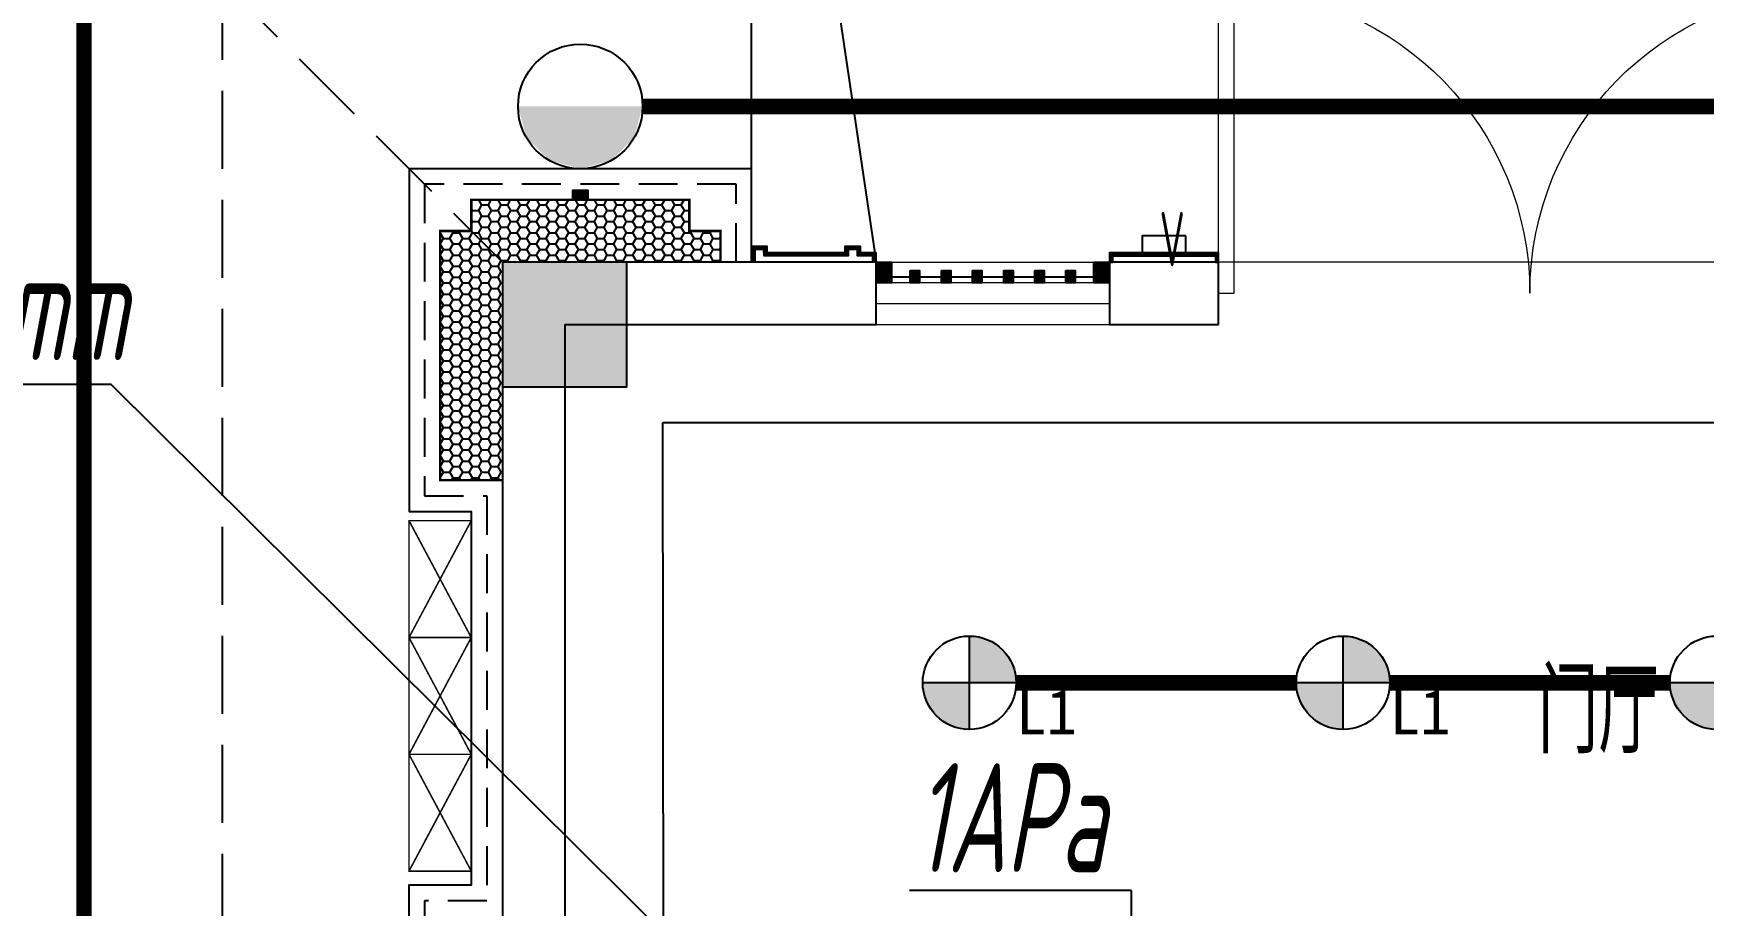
# Model space of a CAD drawing. Extents: x 3753737 to 4713801, y -857380 to 24339.
# Drawn here: x 4047907 to 4053271, y -699376 to -696576 of the extents above; entities that cross this region are included whole.
import ezdxf

# ---------------------------------------------------------------- set-up
doc = ezdxf.new("R2010")
doc.units = 0
doc.header["$LTSCALE"] = 1000
doc.header["$MEASUREMENT"] = 0
doc.linetypes.add('DASH', pattern=[0.35, 0.25, -0.1])
doc.linetypes.add('HIDDEN', pattern=[0.375, 0.25, -0.125])
doc.layers.get('0').update_dxf_attribs({"linetype": 'CONTINUOUS'})
for name, color, linetype in [('!!电气', 1, 'CONTINUOUS'), ('A-EQPM-MECH', 191, 'CONTINUOUS'), ('A-标注', 1, 'CONTINUOUS'), ('DIM-照明', 7, 'CONTINUOUS'), ('E-天花灯具', 92, 'CONTINUOUS'), ('E-天花辅助2', 54, 'CONTINUOUS'), ('EQUIP-照明', 3, 'CONTINUOUS'), ('WALL', 252, 'CONTINUOUS'), ('WIRE-动力', 7, 'CONTINUOUS'), ('WIRE-照明', 2, 'CONTINUOUS'), ('修改标示', 212, 'CONTINUOUS'), ('卫生间', 6, 'CONTINUOUS'), ('看线', 185, 'CONTINUOUS'), ('立面', 73, 'CONTINUOUS'), ('立面-看线', 251, 'CONTINUOUS'), ('设备', 253, 'CONTINUOUS'), ('铝合金', 144, 'CONTINUOUS')]:
    doc.layers.add(name, color=color, linetype=linetype)
for name, color, linetype, lineweight in [('PUB_HATCH', 8, 'CONTINUOUS', 9), ('PUB_TEXT', 7, 'CONTINUOUS', 20), ('WINDOW', 146, 'CONTINUOUS', 20)]:
    doc.layers.add(name, color=color, linetype=linetype, lineweight=lineweight)
doc.styles.add('HZTXT', font='gbeitc.shx', dxfattribs={"width": 0.8, "height": 400, "bigfont": 'hztxt.shx'})
doc.styles.get("Standard").update_dxf_attribs({"font": 'gbenor.shx', "bigfont": 'gbcbig.shx'})
doc.styles.add('黑体', font='simhei.ttf')
doc.linetypes.add('LED', pattern='A,0.5,-0.2,["LED",Standard,S=0.2,R=0,X=-0.2,Y=-0.1],-0.2', length=0.9)

# ---------------------------------------------------------------- blocks, each defined once
blk = doc.blocks.new('A$C148B7D8E')
at = {"layer": '卫生间', "color": 252, "linetype": 'DASH'}
blk.add_line((7700, 15400), (8600, 14500), dxfattribs=at)
blk.add_lwpolyline([(16100, 14000), (16100, 15400), (7700, 15400), (7700, 10800), (7300, 10800), (7300, 10000), (900, 10000), (900, 9000), (-900, 9000), (-900, -900), (1750, -900), (1750, -2100), (23450, -2100), (23450, -900), (25100, -900)], dxfattribs=at)
blk = doc.blocks.new('A$C7D502F78')
at = {"layer": '修改标示', "ltscale": 2}
blk.add_lwpolyline([(-150.6, 197.3), (-10.6, 197.3), (-10.6, 142.3), (-150.6, 142.3)], close=True, dxfattribs=at)
at = {"layer": 'PUB_TEXT', "width": 0.6}
blk.add_text('V', height=175, dxfattribs=at).set_placement((-147.2, 99.1))
blk = doc.blocks.new('A$C028C60F5')
at = {"color": 252}
blk.add_lwpolyline([(400, 0), (0, 0), (0, -400), (400, -400)], close=True, dxfattribs=at)
at = {"layer": 'PUB_HATCH', "color": 252}
blk.add_solid([(0, -400), (400, -400), (0, 0), (400, 0)], dxfattribs=at)
blk = doc.blocks.new('A$C3EFA6995')
blk.add_blockref('A$C028C60F5', (9700, 100))
blk = doc.blocks.new('$WINLIB2D$00000001')
at = {"color": 0}
for points in [[(-0.5, 0.5), (-0.5, -0.5)], [(-0.5, 0.5), (0.5, 0.5)], [(0.5, -0.5), (0.5, 0.5)], [(0.5, 0.1667), (-0.5, 0.1667)], [(0.5, -0.1667), (-0.5, -0.1667)], [(-0.5, -0.5), (0.5, -0.5)]]:
    blk.add_lwpolyline(points, dxfattribs=at)
blk = doc.blocks.new('$DorLib2D$00000002')
for p, q in [((-0.5, 0), (-0.5, 0.4875)), ((-0.475, 0.4875), (-0.5, 0.4875)), ((-0.475, 0), (-0.475, 0.4875)), ((0.475, 0), (0.475, 0.4875)), ((0.475, 0.4875), (0.5, 0.4875)), ((0.5, 0), (0.5, 0.4875)), ((-0.5, 0), (-0.475, 0)), ((0.5, 0), (0.475, 0))]:
    blk.add_line(p, q)
at = {"lineweight": 13}
for centre, start, end in [((-0.4875, 0), 0, 88.5307), ((0.4875, 0), 91.4693, 180)]:
    blk.add_arc(centre, 0.4875, start, end, dxfattribs=at)
blk = doc.blocks.new('A$C5F341E43')
at = {"layer": '立面'}
h = blk.add_hatch(dxfattribs=at)
h.set_pattern_fill('ANSI31', color=252, scale=2)
h.set_pattern_definition([(45, (-879550.0308, -779765.5013), (-2.24506403, 2.24506403), [])])
h.paths.add_polyline_path([(8725.3, 15800), (8775.3, 15800), (8775.3, 15830), (8725.3, 15830)])
h = blk.add_hatch(dxfattribs=at)
h.set_pattern_fill('ANSI31', color=252, scale=2)
h.set_pattern_definition([(45, (-691542.282, -939480.3315), (-2.24506403, 2.24506403), [])])
h.paths.add_polyline_path([(9300.2, 15600.1), (9700, 15600.1), (9700, 15630.1), (9650, 15630.1), (9650, 15650.2), (9600, 15650.2), (9600, 15630.2), (9350.1, 15630), (9350, 15650.2), (9300.2, 15650.2)])
h.paths.add_polyline_path([(9310.2, 15600.1), (9690, 15600.1), (9690, 15620.1), (9640, 15620.1), (9640, 15640.2), (9610, 15640.2), (9610, 15620.2), (9340.2, 15620), (9340, 15640.2), (9310.2, 15640.2)])
h = blk.add_hatch(dxfattribs=at)
h.set_pattern_fill('ANSI31', color=252, scale=2)
h.set_pattern_definition([(45, (-879750.0308, -780835.0008), (-2.24506403, 2.24506403), [])])
edge = h.paths.add_edge_path()
edge.add_line((10450, 15600), (10460, 15600))
edge.add_line((10460, 15600), (10460, 15620))
edge.add_line((10460, 15620), (10790, 15620))
edge.add_line((10790, 15620), (10790, 15600.1))
edge.add_line((10790, 15600.1), (10800, 15600))
edge.add_line((10800, 15600), (10800, 15630))
edge.add_line((10800, 15630), (10450, 15630))
edge.add_line((10450, 15630), (10450, 15600))
h = blk.add_hatch(dxfattribs=at)
h.set_pattern_fill('ANSI31', color=252, scale=2)
h.set_pattern_definition([(45, (-691602.5177, -939480.5138), (-2.24506403, 2.24506403), [])])
h.paths.add_polyline_path([(9700, 15600), (9750, 15600), (9750, 15533.3), (9700, 15533.3)])
h = blk.add_hatch(dxfattribs=at)
h.set_pattern_fill('ANSI31', color=252, scale=2)
h.set_pattern_definition([(45, (-691492.517, -939480.5144), (-2.24506403, 2.24506403), [])])
h.paths.add_polyline_path([(9810, 15573), (9840, 15573), (9840, 15533.3), (9810, 15533.3)])
h = blk.add_hatch(dxfattribs=at)
h.set_pattern_fill('ANSI31', color=252, scale=2)
h.set_pattern_definition([(45, (-691392.517, -939480.5153), (-2.24506403, 2.24506403), [])])
h.paths.add_polyline_path([(9910, 15573), (9940, 15573), (9940, 15533.3), (9910, 15533.3)])
h = blk.add_hatch(dxfattribs=at)
h.set_pattern_fill('ANSI31', color=252, scale=2)
h.set_pattern_definition([(45, (-691292.517, -939480.5162), (-2.24506403, 2.24506403), [])])
h.paths.add_polyline_path([(10010, 15573), (10040, 15573), (10040, 15533.3), (10010, 15533.3)])
h = blk.add_hatch(dxfattribs=at)
h.set_pattern_fill('ANSI31', color=252, scale=2)
h.set_pattern_definition([(45, (-691192.517, -939480.517), (-2.24506403, 2.24506403), [])])
h.paths.add_polyline_path([(10110, 15573), (10140, 15573), (10140, 15533.3), (10110, 15533.3)])
h = blk.add_hatch(dxfattribs=at)
h.set_pattern_fill('ANSI31', color=252, scale=2)
h.set_pattern_definition([(45, (-691092.517, -939480.518), (-2.24506403, 2.24506403), [])])
h.paths.add_polyline_path([(10210, 15573), (10240, 15573), (10240, 15533.3), (10210, 15533.3)])
h = blk.add_hatch(dxfattribs=at)
h.set_pattern_fill('ANSI31', color=252, scale=2)
h.set_pattern_definition([(45, (-690992.517, -939480.519), (-2.24506403, 2.24506403), [])])
h.paths.add_polyline_path([(10310, 15573), (10340, 15573), (10340, 15533.3), (10310, 15533.3)])
h = blk.add_hatch(dxfattribs=at)
h.set_pattern_fill('ANSI31', color=252, scale=2)
h.set_pattern_definition([(45, (-690902.5144, -939480.51), (-2.24506403, 2.24506403), [])])
h.paths.add_polyline_path([(10400, 15600), (10450, 15600), (10450, 15533.3), (10400, 15533.3)])
at = {"layer": '立面-看线'}
h = blk.add_hatch(dxfattribs=at)
h.set_pattern_fill('HONEY', color=252, scale=13)
h.set_pattern_definition([(0, (-420517.216, -516416.725), (30.95625, 17.872595), [20.6375, -41.275]), (120, (-420517.216, -516416.725), (-30.9562463, 17.8726014), [20.6375, -41.275]), (60, (-420517.216, -516416.725), (3.7e-06, 35.7451964), [-41.275, 20.6375])])
h.paths.add_polyline_path([(9100.3, 15700), (9100.3, 15800), (8400.3, 15800), (8400.3, 15700), (8300.3, 15700), (8300.3, 14900), (8500, 14900), (8500, 15600), (9199.4, 15600), (9199.4, 15700)])
at = {"color": 252, "const_width": 8}
blk.add_lwpolyline([(8500, 14900), (8300.3, 14900), (8300.3, 15700), (8400.3, 15700), (8400.3, 15800), (8690.3, 15800), (8690.3, 15800), (8810.3, 15800), (8810.3, 15800), (9100.3, 15800), (9100.3, 15700), (9200.3, 15700), (9200.3, 15600)], dxfattribs=at)
at = {"layer": 'A-EQPM-MECH', "color": 252}
for points in [[(9300.3, 15600), (9300.3, 18300), (14300.2, 18300), (14300.2, 15600)], [(9300.3, 18300), (9700, 15600)]]:
    blk.add_lwpolyline(points, dxfattribs=at)
at = {"layer": 'WALL', "color": 252}
for p, q in [((8500, 15600), (8500, 12900)), ((9700, 15600), (8500, 15600)), ((9700, 15400), (9700, 15600)), ((10800, 15600), (10450, 15600)), ((10450, 15600), (10450, 15400)), ((10800, 15400), (10800, 15600)), ((8700, 15400), (8700, 13100)), ((8700, 15400), (9700, 15400)), ((10450, 15400), (10800, 15400))]:
    blk.add_line(p, q, dxfattribs=at)
at = {"layer": 'WINDOW', "color": 252}
blk.add_line((12800, 15600), (10800, 15600), dxfattribs=at)
at = {"layer": '看线', "color": 252}
blk.add_lwpolyline([(9300.3, 15600), (9300.3, 15900), (8200.3, 15900), (8200.3, 14800), (8400, 14800), (8400, 13600), (8200, 13600), (8200, 12600), (9000, 12600), (9000, 12900)], dxfattribs=at)
at = {"layer": '看线', "color": 252, "linetype": 'HIDDEN', "ltscale": 0.5}
blk.add_lwpolyline([(9250.3, 15600), (9250.3, 15850), (8250.3, 15850), (8250.3, 14850), (8450, 14850), (8450, 13550), (8250, 13550), (8250, 12650), (8950, 12650), (8950, 12900)], dxfattribs=at)
at = {"layer": '立面', "color": 252}
for p, q in [((9910, 15573), (9940, 15573)), ((9910, 15533.3), (9910, 15573)), ((9940, 15573), (9940, 15533.3)), ((9940, 15533.3), (9910, 15533.3))]:
    blk.add_line(p, q, dxfattribs=at)
for points in [[(8725.3, 15800), (8775.3, 15800), (8775.3, 15830), (8725.3, 15830)], [(9700, 15600), (9750, 15600), (9750, 15533.3), (9700, 15533.3)], [(10010, 15573), (10040, 15573), (10040, 15533.3), (10010, 15533.3)], [(10110, 15573), (10140, 15573), (10140, 15533.3), (10110, 15533.3)], [(10210, 15573), (10240, 15573), (10240, 15533.3), (10210, 15533.3)], [(10310, 15573), (10340, 15573), (10340, 15533.3), (10310, 15533.3)], [(10400, 15600), (10450, 15600), (10450, 15533.3), (10400, 15533.3)]]:
    blk.add_lwpolyline(points, close=True, dxfattribs=at)
blk.add_lwpolyline([(10450, 15600), (10460, 15600), (10460, 15620), (10790, 15620), (10790, 15600.1), (10800, 15600), (10800, 15630), (10450, 15630), (10450, 15600)], dxfattribs=at)
at = {"layer": '设备', "color": 252, "const_width": 5}
for points in [[(8400, 14395), (8400, 14770), (8200, 14770), (8200, 14395)], [(8400, 14020), (8400, 14395), (8200, 14395), (8200, 14020)], [(8400, 13645), (8400, 14020), (8200, 14020), (8200, 13645)]]:
    blk.add_lwpolyline(points, close=True, dxfattribs=at)
for points in [[(8400, 14770), (8200, 14395)], [(8200, 14770), (8400, 14395)], [(8400, 14395), (8200, 14020)], [(8200, 14395), (8400, 14020)], [(8400, 14020), (8200, 13645)], [(8200, 14020), (8400, 13645)]]:
    blk.add_lwpolyline(points, dxfattribs=at)
at = {"layer": '铝合金', "color": 252}
for p, q in [((9750, 15553.2), (9810, 15553.2)), ((9840, 15553.2), (9910, 15553.2)), ((9940, 15553.2), (10010, 15553.2)), ((10040, 15553.2), (10110, 15553.2)), ((10140, 15553.2), (10210, 15553.2)), ((10240, 15553.2), (10310, 15553.2)), ((10340, 15553.2), (10400, 15553.2))]:
    blk.add_line(p, q, dxfattribs=at)
for points in [[(8725.3, 15800), (8775.3, 15800), (8775.3, 15830), (8725.3, 15830)], [(9700, 15600), (9750, 15600), (9750, 15533.3), (9700, 15533.3)], [(9810, 15573), (9840, 15573), (9840, 15533.3), (9810, 15533.3)], [(9910, 15573), (9940, 15573), (9940, 15533.3), (9910, 15533.3)], [(10010, 15573), (10040, 15573), (10040, 15533.3), (10010, 15533.3)], [(10110, 15573), (10140, 15573), (10140, 15533.3), (10110, 15533.3)], [(10210, 15573), (10240, 15573), (10240, 15533.3), (10210, 15533.3)], [(10310, 15573), (10340, 15573), (10340, 15533.3), (10310, 15533.3)], [(10400, 15600), (10450, 15600), (10450, 15533.3), (10400, 15533.3)]]:
    blk.add_lwpolyline(points, close=True, dxfattribs=at)
for points in [[(9700, 15600.1), (9700, 15630.1), (9650, 15630.1), (9650, 15650.2), (9600, 15650.2), (9600, 15630.2), (9350.1, 15630), (9350, 15650.2), (9300.2, 15650.2), (9300.2, 15600.1)], [(9690, 15600.1), (9690, 15620.1), (9640, 15620.1), (9640, 15640.2), (9610, 15640.2), (9610, 15620.2), (9340.2, 15620), (9340, 15640.2), (9310.2, 15640.2), (9310.2, 15600.1)], [(10450, 15600), (10460, 15600), (10460, 15620), (10790, 15620), (10790, 15600.1), (10800, 15600), (10800, 15630), (10450, 15630), (10450, 15600)]]:
    blk.add_lwpolyline(points, dxfattribs=at)
at = {"color": 252}
for name, p in [('A$C148B7D8E', (-100, 1100)), ('A$C3EFA6995', (-1200, 15500))]:
    blk.add_blockref(name, p, dxfattribs=at)
at = {"layer": 'WINDOW', "color": 252, "rotation": 180}
for name, p, xscale, yscale, zscale in [('$DorLib2D$00000002', (11800, 15500), 2000, -2000, 2000), ('$WINLIB2D$00000001', (10075, 15500), -750.0034281517146, -200, -750.0034281517146)]:
    blk.add_blockref(name, p, dxfattribs=dict(at, xscale=xscale, yscale=yscale, zscale=zscale))
at = {"layer": '修改标示', "color": 252, "ltscale": 2, "xscale": -1}
blk.add_blockref('A$C7D502F78', (10544.4, 15487.7), dxfattribs=at)
at = {"layer": 'PUB_TEXT', "color": 252}
blk.add_text('门厅', height=270.07, dxfattribs=at).set_placement((11825.1, 14022.8))
blk = doc.blocks.new('$equip$00001151')
blk.add_circle((0, 0.5), 0.5)
for points in [[(0.433, 0.25), (-0.433, 0.25), (0.5, 0.5), (-0.5, 0.5)], [(0.25, 0.067), (-0.25, 0.067), (0.433, 0.25), (-0.433, 0.25)], [(0, 0), (0, 0), (0.25, 0.067), (-0.25, 0.067)]]:
    blk.add_solid(points)
at = {"flags": 9}
blk.add_attdef('A', (0, 0), '', height=0.00002, dxfattribs=at)
blk = doc.blocks.new('DFADS')
at = {"layer": 'A-标注'}
h = blk.add_hatch(color=251, dxfattribs=at)
h.paths.add_polyline_path([(3405.6, 358.33), (3411.6, 358.33, 0.414214), (3405.6, 364.33)])
h.paths.add_polyline_path([(3399.6, 358.33, 0.414214), (3405.6, 352.33), (3405.6, 358.33)])
at = {"layer": 'A-标注', "color": 92}
for p, q in [((3405.6, 352.33), (3405.6, 364.33)), ((3411.6, 358.33), (3399.6, 358.33))]:
    blk.add_line(p, q, dxfattribs=at)
blk.add_circle((3405.6, 358.33), 6, dxfattribs=at)
at = {"layer": 'A-标注', "color": 3, "style": '黑体'}
blk.add_text('L1', height=5.76, dxfattribs=at).set_placement((3411.58, 351.7))

msp = doc.modelspace()

# ---------------------------------------------------------------- linework, layer by layer
at = {"layer": '!!电气'}
for p, q in [((4048156.7, -697702.6), (4044522.3, -697702.6)), ((4051433.4, -699327.2), (4050721, -699327.2)), ((4051433.4, -700348.6), (4051433.4, -699327.2))]:
    msp.add_line(p, q, dxfattribs=at)
at = {"layer": '!!电气', "color": 1}
msp.add_line((4050971.3, -700495.8), (4048156.7, -697702.6), dxfattribs=at)
at = {"layer": 'E-天花辅助2', "color": 6, "linetype": 'LED', "ltscale": 0.3}
msp.add_lwpolyline([(4049928.7, -697825.2), (4055497.8, -697825.2), (4055500.3, -699497.6), (4049931.3, -699497.6)], close=True, dxfattribs=at)
at = {"layer": 'WIRE-动力', "color": 6, "linetype": 'Continuous', "const_width": 50}
msp.add_lwpolyline([(4048069.5, -700476.1), (4048069.5, -694218.9)], dxfattribs=at)
at = {"layer": 'WIRE-照明', "linetype": 'Continuous', "const_width": 50}
msp.add_lwpolyline([(4049863.7, -696810.2), (4055572.3, -696810.2)], dxfattribs=at)
at = {"layer": 'WIRE-照明', "color": 2, "linetype": 'Continuous', "const_width": 50}
for points in [[(4051063.4, -698660.5), (4051963.4, -698660.5)], [(4052263.4, -698660.5), (4053163.4, -698660.5)]]:
    msp.add_lwpolyline(points, dxfattribs=at)

# ---------------------------------------------------------------- block references
at = {"layer": '!!电气'}
msp.add_blockref('A$C5F341E43', (4040913.4, -712910.2), dxfattribs=at)
at = {"layer": 'E-天花灯具', "xscale": 25.0000479811577, "yscale": 25.0000479811577, "zscale": 25.0000479811577}
for p in [(3965773.2, -707618.7), (3966973.2, -707618.7), (3968173.2, -707618.7)]:
    msp.add_blockref('DFADS', p, dxfattribs=at)
at = {"layer": 'EQUIP-照明', "color": 2, "xscale": 400, "yscale": 400, "zscale": 400}
msp.add_blockref('$equip$00001151', (4049663.7, -697010.2), dxfattribs=at)

# ---------------------------------------------------------------- texts
at = {"layer": 'DIM-照明', "color": 7, "style": 'HZTXT', "width": 0.7}
for s, p in [('局管室外防水型桥架:300x150mm', (4044567.9, -697625.5)), ('1APa', (4050738.3, -699268.6))]:
    msp.add_text(s, height=350, dxfattribs=at).set_placement(p)

doc.saveas('drawing.dxf')
